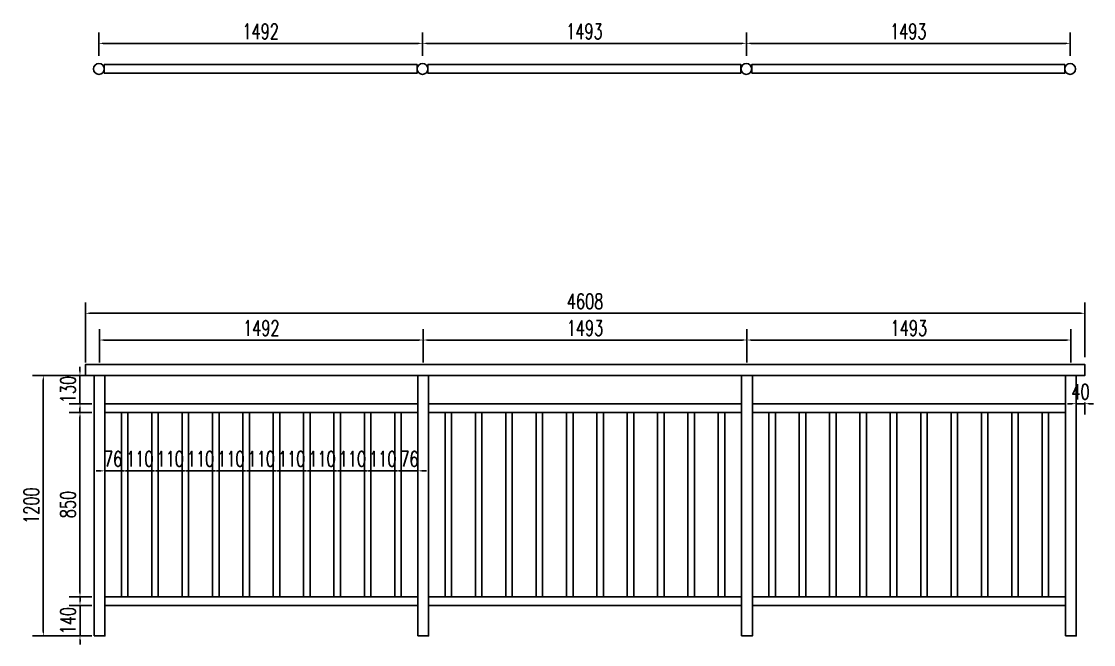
# Model space of a CAD drawing. Header units: millimetres. Extents: x -2430464 to 225692, y -180 to 1805330.
# Drawn here: x -1533916 to -1528973, y 614813 to 617684 of the extents above; entities that cross this region are included whole.
import ezdxf

# ---------------------------------------------------------------- set-up
doc = ezdxf.new("R2010")
doc.units = ezdxf.units.MM
doc.header["$LTSCALE"] = 1000
doc.layers.get('0').update_dxf_attribs({"linetype": 'CONTINUOUS'})
doc.layers.get('DEFPOINTS').update_dxf_attribs({"linetype": 'CONTINUOUS'})
for name, color, linetype in [('W-PLASTIC_RAILINGS塑木栏杆', 6, 'CONTINUOUS'), ('W-STEEL_FRAME钢架', 3, 'CONTINUOUS'), ('W-WOOD_FLOOR木地板', 30, 'CONTINUOUS'), ('景-通用-文字', 7, 'CONTINUOUS')]:
    doc.layers.add(name, color=color, linetype=linetype)
doc.styles.add('STANDARD_T3', font='simplex.shx', dxfattribs={"width": 0.7, "bigfont": 'gbcbig.shx'})
doc.dimstyles.new('W&&20', dxfattribs={"dimtxt": 70, "dimasz": 20, "dimexe": 50, "dimexo": 60, "dimgap": 20, "dimtad": 1, "dimdec": 0, "dimzin": 0, "dimdsep": 46, "dimtxsty": 'STANDARD_T3', "dimcen": 0.09, "dimclrd": 1, "dimclre": 1, "dimclrt": 7, "dimazin": 2, "dimtfac": 1, "dimtdec": 0, "dimtix": 1, "dimtmove": 2, "dimatfit": 3, "dimfxl": 0, "dimtolj": 1, "dimtzin": 0, "dimarcsym": 0})

# ---------------------------------------------------------------- blocks, each defined once
blk = doc.blocks.new('*D1328')
at = {"layer": 'DEFPOINTS', "color": 0, "transparency": 16777216}
for p in [(-1533621.1, 616052.8), (-1533815.1, 614852.8), (-1533581.1, 614852.8)]:
    blk.add_point(p, dxfattribs=at)
at = {"layer": 'W-WOOD_FLOOR木地板', "color": 1, "lineweight": -2, "transparency": 16777216}
for p, q in [((-1533681.1, 616052.8), (-1533865.1, 616052.8)), ((-1533815.1, 616032.8), (-1533815.1, 614872.8)), ((-1533641.1, 614852.8), (-1533865.1, 614852.8))]:
    blk.add_line(p, q, dxfattribs=at)
at = {"layer": 'W-WOOD_FLOOR木地板', "color": 1, "transparency": 16777216}
for points in [[(-1533818.4, 616032.8), (-1533811.7, 616032.8), (-1533815.1, 616052.8)], [(-1533818.4, 614872.8), (-1533811.7, 614872.8), (-1533815.1, 614852.8)]]:
    blk.add_solid(points, dxfattribs=at)
at = {"layer": 'W-WOOD_FLOOR木地板', "color": 7, "transparency": 16777216, "insert": (-1533870.1, 615452.8), "char_height": 70, "attachment_point": 5, "rotation": 90, "style": 'STANDARD_T3'}
blk.add_mtext('\\A1;1200', dxfattribs=at)
blk = doc.blocks.new('*D1315')
at = {"layer": 'DEFPOINTS', "color": 0, "transparency": 16777216}
for p in [(-1533531.1, 615882.8), (-1533646.1, 615032.8), (-1533531.1, 615032.8)]:
    blk.add_point(p, dxfattribs=at)
at = {"layer": 'W-WOOD_FLOOR木地板', "color": 1, "lineweight": -2, "transparency": 16777216}
for p, q in [((-1533591.1, 615882.8), (-1533696.1, 615882.8)), ((-1533646.1, 615862.8), (-1533646.1, 615052.8)), ((-1533591.1, 615032.8), (-1533696.1, 615032.8))]:
    blk.add_line(p, q, dxfattribs=at)
at = {"layer": 'W-WOOD_FLOOR木地板', "color": 1, "transparency": 16777216}
for points in [[(-1533649.4, 615862.8), (-1533642.7, 615862.8), (-1533646.1, 615882.8)], [(-1533649.4, 615052.8), (-1533642.7, 615052.8), (-1533646.1, 615032.8)]]:
    blk.add_solid(points, dxfattribs=at)
at = {"layer": 'W-WOOD_FLOOR木地板', "color": 7, "transparency": 16777216, "insert": (-1533701.1, 615457.8), "char_height": 70, "attachment_point": 5, "rotation": 90, "style": 'STANDARD_T3'}
blk.add_mtext('\\A1;850', dxfattribs=at)
blk = doc.blocks.new('*D1316')
at = {"layer": 'DEFPOINTS', "color": 0, "transparency": 16777216}
for p in [(-1533646.1, 616052.8), (-1533531.1, 616052.8), (-1533531.1, 615922.8)]:
    blk.add_point(p, dxfattribs=at)
at = {"layer": 'W-WOOD_FLOOR木地板', "color": 1, "lineweight": -2, "transparency": 16777216}
for p, q in [((-1533646.1, 616072.8), (-1533646.1, 616092.8)), ((-1533591.1, 616052.8), (-1533696.1, 616052.8)), ((-1533646.1, 615922.8), (-1533646.1, 616052.8)), ((-1533591.1, 615922.8), (-1533696.1, 615922.8)), ((-1533646.1, 615902.8), (-1533646.1, 615882.8))]:
    blk.add_line(p, q, dxfattribs=at)
at = {"layer": 'W-WOOD_FLOOR木地板', "color": 1, "transparency": 16777216}
for points in [[(-1533649.4, 616072.8), (-1533642.7, 616072.8), (-1533646.1, 616052.8)], [(-1533649.4, 615902.8), (-1533642.7, 615902.8), (-1533646.1, 615922.8)]]:
    blk.add_solid(points, dxfattribs=at)
at = {"layer": 'W-WOOD_FLOOR木地板', "color": 7, "transparency": 16777216, "insert": (-1533701.1, 615987.8), "char_height": 70, "attachment_point": 5, "rotation": 90, "style": 'STANDARD_T3'}
blk.add_mtext('\\A1;130', dxfattribs=at)
blk = doc.blocks.new('*D1329')
at = {"layer": 'DEFPOINTS', "color": 0, "transparency": 16777216}
for p in [(-1533531.1, 614992.8), (-1533646, 614852.8), (-1533531.1, 614852.8)]:
    blk.add_point(p, dxfattribs=at)
at = {"layer": 'W-WOOD_FLOOR木地板', "color": 1, "lineweight": -2, "transparency": 16777216}
for p, q in [((-1533646, 615012.8), (-1533646, 615032.8)), ((-1533591.1, 614992.8), (-1533696, 614992.8)), ((-1533646, 614992.8), (-1533646, 614852.8)), ((-1533591.1, 614852.8), (-1533696, 614852.8)), ((-1533646, 614832.8), (-1533646, 614812.8))]:
    blk.add_line(p, q, dxfattribs=at)
at = {"layer": 'W-WOOD_FLOOR木地板', "color": 1, "transparency": 16777216}
for points in [[(-1533649.3, 615012.8), (-1533642.7, 615012.8), (-1533646, 614992.8)], [(-1533649.3, 614832.8), (-1533642.7, 614832.8), (-1533646, 614852.8)]]:
    blk.add_solid(points, dxfattribs=at)
at = {"layer": 'W-WOOD_FLOOR木地板', "color": 7, "transparency": 16777216, "insert": (-1533701, 614922.8), "char_height": 70, "attachment_point": 5, "rotation": 90, "style": 'STANDARD_T3'}
blk.add_mtext('\\A1;140', dxfattribs=at)
blk = doc.blocks.new('*D1330')
at = {"layer": 'DEFPOINTS', "color": 0, "transparency": 16777216}
for p in [(-1532064.1, 616216.3), (-1533556.1, 616052.8), (-1532064.1, 616052.8)]:
    blk.add_point(p, dxfattribs=at)
at = {"layer": 'W-WOOD_FLOOR木地板', "color": 1, "lineweight": -2, "transparency": 16777216}
for p, q in [((-1533556.1, 616112.8), (-1533556.1, 616266.3)), ((-1532064.1, 616112.8), (-1532064.1, 616266.3)), ((-1533536.1, 616216.3), (-1532084.1, 616216.3))]:
    blk.add_line(p, q, dxfattribs=at)
at = {"layer": 'W-WOOD_FLOOR木地板', "color": 1, "transparency": 16777216}
for points in [[(-1533536.1, 616219.6), (-1533536.1, 616212.9), (-1533556.1, 616216.3)], [(-1532084.1, 616219.6), (-1532084.1, 616212.9), (-1532064.1, 616216.3)]]:
    blk.add_solid(points, dxfattribs=at)
at = {"layer": 'W-WOOD_FLOOR木地板', "color": 7, "transparency": 16777216, "insert": (-1532810.1, 616271.3), "char_height": 70, "attachment_point": 5, "style": 'STANDARD_T3'}
blk.add_mtext('\\A1;1492', dxfattribs=at)
blk = doc.blocks.new('*D1331')
at = {"layer": 'DEFPOINTS', "color": 0, "transparency": 16777216}
for p in [(-1530571.1, 616216.3), (-1532064.1, 616052.8), (-1530571.1, 616052.8)]:
    blk.add_point(p, dxfattribs=at)
at = {"layer": 'W-WOOD_FLOOR木地板', "color": 1, "lineweight": -2, "transparency": 16777216}
for p, q in [((-1532064.1, 616112.8), (-1532064.1, 616266.3)), ((-1530571.1, 616112.8), (-1530571.1, 616266.3)), ((-1532044.1, 616216.3), (-1530591.1, 616216.3))]:
    blk.add_line(p, q, dxfattribs=at)
at = {"layer": 'W-WOOD_FLOOR木地板', "color": 1, "transparency": 16777216}
for points in [[(-1532044.1, 616219.6), (-1532044.1, 616212.9), (-1532064.1, 616216.3)], [(-1530591.1, 616219.6), (-1530591.1, 616212.9), (-1530571.1, 616216.3)]]:
    blk.add_solid(points, dxfattribs=at)
at = {"layer": 'W-WOOD_FLOOR木地板', "color": 7, "transparency": 16777216, "insert": (-1531317.6, 616271.3), "char_height": 70, "attachment_point": 5, "style": 'STANDARD_T3'}
blk.add_mtext('\\A1;1493', dxfattribs=at)
blk = doc.blocks.new('*D1332')
at = {"layer": 'DEFPOINTS', "color": 0, "transparency": 16777216}
for p in [(-1529078.1, 616216.3), (-1530571.1, 616052.8), (-1529078.1, 616052.8)]:
    blk.add_point(p, dxfattribs=at)
at = {"layer": 'W-WOOD_FLOOR木地板', "color": 1, "lineweight": -2, "transparency": 16777216}
for p, q in [((-1530571.1, 616112.8), (-1530571.1, 616266.3)), ((-1529078.1, 616112.8), (-1529078.1, 616266.3)), ((-1530551.1, 616216.3), (-1529098.1, 616216.3))]:
    blk.add_line(p, q, dxfattribs=at)
at = {"layer": 'W-WOOD_FLOOR木地板', "color": 1, "transparency": 16777216}
for points in [[(-1530551.1, 616219.6), (-1530551.1, 616212.9), (-1530571.1, 616216.3)], [(-1529098.1, 616219.6), (-1529098.1, 616212.9), (-1529078.1, 616216.3)]]:
    blk.add_solid(points, dxfattribs=at)
at = {"layer": 'W-WOOD_FLOOR木地板', "color": 7, "transparency": 16777216, "insert": (-1529824.6, 616271.3), "char_height": 70, "attachment_point": 5, "style": 'STANDARD_T3'}
blk.add_mtext('\\A1;1493', dxfattribs=at)
blk = doc.blocks.new('*U1313')
at = {"layer": 'W-PLASTIC_RAILINGS塑木栏杆'}
blk.add_lwpolyline([(-15, -420), (15, -420), (15, 430), (-15, 430)], close=True, dxfattribs=at)
blk = doc.blocks.new('*U1314')
at = {"layer": 'W-PLASTIC_RAILINGS塑木栏杆', "color": 0, "linetype": 'ByBlock', "lineweight": -2, "transparency": 16777216}
for p in [(0, 0), (140, 0), (280, 0), (420, 0), (560, 0), (700, 0), (840, 0), (980, 0), (1120, 0), (1260, 0)]:
    blk.add_blockref('*U1313', p, dxfattribs=at)
blk = doc.blocks.new('*D1317')
at = {"layer": 'DEFPOINTS', "color": 0, "transparency": 16777216}
for p in [(-1533531.1, 615690.3), (-1533455.1, 615690.3), (-1533455.1, 615613.3)]:
    blk.add_point(p, dxfattribs=at)
at = {"layer": 'W-WOOD_FLOOR木地板', "color": 1, "lineweight": -2, "transparency": 16777216}
for p, q in [((-1533551.1, 615613.3), (-1533571.1, 615613.3)), ((-1533531.1, 615630.3), (-1533531.1, 615563.3)), ((-1533531.1, 615613.3), (-1533455.1, 615613.3)), ((-1533455.1, 615630.3), (-1533455.1, 615563.3)), ((-1533435.1, 615613.3), (-1533415.1, 615613.3))]:
    blk.add_line(p, q, dxfattribs=at)
at = {"layer": 'W-WOOD_FLOOR木地板', "color": 1, "transparency": 16777216}
for points in [[(-1533551.1, 615616.6), (-1533551.1, 615609.9), (-1533531.1, 615613.3)], [(-1533435.1, 615616.6), (-1533435.1, 615609.9), (-1533455.1, 615613.3)]]:
    blk.add_solid(points, dxfattribs=at)
at = {"layer": 'W-WOOD_FLOOR木地板', "color": 7, "transparency": 16777216, "insert": (-1533493.1, 615668.3), "char_height": 70, "attachment_point": 5, "style": 'STANDARD_T3'}
blk.add_mtext('\\A1;76', dxfattribs=at)
blk = doc.blocks.new('*D1318')
at = {"layer": 'DEFPOINTS', "color": 0, "transparency": 16777216}
for p in [(-1532585.1, 615737.2), (-1532475.1, 615737.2), (-1532475.1, 615613.3)]:
    blk.add_point(p, dxfattribs=at)
at = {"layer": '景-通用-文字', "color": 1, "lineweight": -2, "transparency": 16777216}
for p, q in [((-1532605.1, 615613.3), (-1532625.1, 615613.3)), ((-1532585.1, 615618.3), (-1532585.1, 615563.3)), ((-1532585.1, 615613.3), (-1532475.1, 615613.3)), ((-1532475.1, 615618.3), (-1532475.1, 615563.3)), ((-1532455.1, 615613.3), (-1532435.1, 615613.3))]:
    blk.add_line(p, q, dxfattribs=at)
at = {"layer": '景-通用-文字', "color": 1, "transparency": 16777216}
for points in [[(-1532605.1, 615616.6), (-1532605.1, 615609.9), (-1532585.1, 615613.3)], [(-1532455.1, 615616.6), (-1532455.1, 615609.9), (-1532475.1, 615613.3)]]:
    blk.add_solid(points, dxfattribs=at)
at = {"layer": '景-通用-文字', "color": 7, "transparency": 16777216, "insert": (-1532530.1, 615668.3), "char_height": 70, "attachment_point": 5, "style": 'STANDARD_T3'}
blk.add_mtext('\\A1;110', dxfattribs=at)
blk = doc.blocks.new('*D1319')
at = {"layer": 'DEFPOINTS', "color": 0, "transparency": 16777216}
for p in [(-1532305.1, 615737.2), (-1532195.1, 615737.2), (-1532195.1, 615613.3)]:
    blk.add_point(p, dxfattribs=at)
at = {"layer": '景-通用-文字', "color": 1, "lineweight": -2, "transparency": 16777216}
for p, q in [((-1532325.1, 615613.3), (-1532345.1, 615613.3)), ((-1532305.1, 615618.3), (-1532305.1, 615563.3)), ((-1532305.1, 615613.3), (-1532195.1, 615613.3)), ((-1532195.1, 615618.3), (-1532195.1, 615563.3)), ((-1532175.1, 615613.3), (-1532155.1, 615613.3))]:
    blk.add_line(p, q, dxfattribs=at)
at = {"layer": '景-通用-文字', "color": 1, "transparency": 16777216}
for points in [[(-1532325.1, 615616.6), (-1532325.1, 615609.9), (-1532305.1, 615613.3)], [(-1532175.1, 615616.6), (-1532175.1, 615609.9), (-1532195.1, 615613.3)]]:
    blk.add_solid(points, dxfattribs=at)
at = {"layer": '景-通用-文字', "color": 7, "transparency": 16777216, "insert": (-1532250.1, 615668.3), "char_height": 70, "attachment_point": 5, "style": 'STANDARD_T3'}
blk.add_mtext('\\A1;110', dxfattribs=at)
blk = doc.blocks.new('*D1320')
at = {"layer": 'DEFPOINTS', "color": 0, "transparency": 16777216}
for p in [(-1532165.1, 615737.2), (-1532089.1, 615737.2), (-1532089.1, 615613.3)]:
    blk.add_point(p, dxfattribs=at)
at = {"layer": '景-通用-文字', "color": 1, "lineweight": -2, "transparency": 16777216}
for p, q in [((-1532185.1, 615613.3), (-1532205.1, 615613.3)), ((-1532165.1, 615618.3), (-1532165.1, 615563.3)), ((-1532165.1, 615613.3), (-1532089.1, 615613.3)), ((-1532089.1, 615618.3), (-1532089.1, 615563.3)), ((-1532069.1, 615613.3), (-1532049.1, 615613.3))]:
    blk.add_line(p, q, dxfattribs=at)
at = {"layer": '景-通用-文字', "color": 1, "transparency": 16777216}
for points in [[(-1532185.1, 615616.6), (-1532185.1, 615609.9), (-1532165.1, 615613.3)], [(-1532069.1, 615616.6), (-1532069.1, 615609.9), (-1532089.1, 615613.3)]]:
    blk.add_solid(points, dxfattribs=at)
at = {"layer": '景-通用-文字', "color": 7, "transparency": 16777216, "insert": (-1532127.1, 615668.3), "char_height": 70, "attachment_point": 5, "style": 'STANDARD_T3'}
blk.add_mtext('\\A1;76', dxfattribs=at)
blk = doc.blocks.new('*D1321')
at = {"layer": 'DEFPOINTS', "color": 0, "transparency": 16777216}
for p in [(-1532445.1, 615737.2), (-1532335.1, 615737.2), (-1532335.1, 615613.3)]:
    blk.add_point(p, dxfattribs=at)
at = {"layer": '景-通用-文字', "color": 1, "lineweight": -2, "transparency": 16777216}
for p, q in [((-1532465.1, 615613.3), (-1532485.1, 615613.3)), ((-1532445.1, 615618.3), (-1532445.1, 615563.3)), ((-1532445.1, 615613.3), (-1532335.1, 615613.3)), ((-1532335.1, 615618.3), (-1532335.1, 615563.3)), ((-1532315.1, 615613.3), (-1532295.1, 615613.3))]:
    blk.add_line(p, q, dxfattribs=at)
at = {"layer": '景-通用-文字', "color": 1, "transparency": 16777216}
for points in [[(-1532465.1, 615616.6), (-1532465.1, 615609.9), (-1532445.1, 615613.3)], [(-1532315.1, 615616.6), (-1532315.1, 615609.9), (-1532335.1, 615613.3)]]:
    blk.add_solid(points, dxfattribs=at)
at = {"layer": '景-通用-文字', "color": 7, "transparency": 16777216, "insert": (-1532390.1, 615668.3), "char_height": 70, "attachment_point": 5, "style": 'STANDARD_T3'}
blk.add_mtext('\\A1;110', dxfattribs=at)
blk = doc.blocks.new('*D1322')
at = {"layer": 'DEFPOINTS', "color": 0, "transparency": 16777216}
for p in [(-1532725.1, 615737.2), (-1532615.1, 615737.2), (-1532615.1, 615613.3)]:
    blk.add_point(p, dxfattribs=at)
at = {"layer": '景-通用-文字', "color": 1, "lineweight": -2, "transparency": 16777216}
for p, q in [((-1532745.1, 615613.3), (-1532765.1, 615613.3)), ((-1532725.1, 615618.3), (-1532725.1, 615563.3)), ((-1532725.1, 615613.3), (-1532615.1, 615613.3)), ((-1532615.1, 615618.3), (-1532615.1, 615563.3)), ((-1532595.1, 615613.3), (-1532575.1, 615613.3))]:
    blk.add_line(p, q, dxfattribs=at)
at = {"layer": '景-通用-文字', "color": 1, "transparency": 16777216}
for points in [[(-1532745.1, 615616.6), (-1532745.1, 615609.9), (-1532725.1, 615613.3)], [(-1532595.1, 615616.6), (-1532595.1, 615609.9), (-1532615.1, 615613.3)]]:
    blk.add_solid(points, dxfattribs=at)
at = {"layer": '景-通用-文字', "color": 7, "transparency": 16777216, "insert": (-1532670.1, 615668.3), "char_height": 70, "attachment_point": 5, "style": 'STANDARD_T3'}
blk.add_mtext('\\A1;110', dxfattribs=at)
blk = doc.blocks.new('*D1323')
at = {"layer": 'DEFPOINTS', "color": 0, "transparency": 16777216}
for p in [(-1532865.1, 615737.2), (-1532755.1, 615737.2), (-1532755.1, 615613.3)]:
    blk.add_point(p, dxfattribs=at)
at = {"layer": '景-通用-文字', "color": 1, "lineweight": -2, "transparency": 16777216}
for p, q in [((-1532885.1, 615613.3), (-1532905.1, 615613.3)), ((-1532865.1, 615618.3), (-1532865.1, 615563.3)), ((-1532865.1, 615613.3), (-1532755.1, 615613.3)), ((-1532755.1, 615618.3), (-1532755.1, 615563.3)), ((-1532735.1, 615613.3), (-1532715.1, 615613.3))]:
    blk.add_line(p, q, dxfattribs=at)
at = {"layer": '景-通用-文字', "color": 1, "transparency": 16777216}
for points in [[(-1532885.1, 615616.6), (-1532885.1, 615609.9), (-1532865.1, 615613.3)], [(-1532735.1, 615616.6), (-1532735.1, 615609.9), (-1532755.1, 615613.3)]]:
    blk.add_solid(points, dxfattribs=at)
at = {"layer": '景-通用-文字', "color": 7, "transparency": 16777216, "insert": (-1532810.1, 615668.3), "char_height": 70, "attachment_point": 5, "style": 'STANDARD_T3'}
blk.add_mtext('\\A1;110', dxfattribs=at)
blk = doc.blocks.new('*D1324')
at = {"layer": 'DEFPOINTS', "color": 0, "transparency": 16777216}
for p in [(-1533005.1, 615737.2), (-1532895.1, 615737.2), (-1532895.1, 615613.3)]:
    blk.add_point(p, dxfattribs=at)
at = {"layer": '景-通用-文字', "color": 1, "lineweight": -2, "transparency": 16777216}
for p, q in [((-1533025.1, 615613.3), (-1533045.1, 615613.3)), ((-1533005.1, 615618.3), (-1533005.1, 615563.3)), ((-1533005.1, 615613.3), (-1532895.1, 615613.3)), ((-1532895.1, 615618.3), (-1532895.1, 615563.3)), ((-1532875.1, 615613.3), (-1532855.1, 615613.3))]:
    blk.add_line(p, q, dxfattribs=at)
at = {"layer": '景-通用-文字', "color": 1, "transparency": 16777216}
for points in [[(-1533025.1, 615616.6), (-1533025.1, 615609.9), (-1533005.1, 615613.3)], [(-1532875.1, 615616.6), (-1532875.1, 615609.9), (-1532895.1, 615613.3)]]:
    blk.add_solid(points, dxfattribs=at)
at = {"layer": '景-通用-文字', "color": 7, "transparency": 16777216, "insert": (-1532950.1, 615668.3), "char_height": 70, "attachment_point": 5, "style": 'STANDARD_T3'}
blk.add_mtext('\\A1;110', dxfattribs=at)
blk = doc.blocks.new('*D1325')
at = {"layer": 'DEFPOINTS', "color": 0, "transparency": 16777216}
for p in [(-1533145.1, 615737.2), (-1533035.1, 615737.2), (-1533035.1, 615613.3)]:
    blk.add_point(p, dxfattribs=at)
at = {"layer": '景-通用-文字', "color": 1, "lineweight": -2, "transparency": 16777216}
for p, q in [((-1533165.1, 615613.3), (-1533185.1, 615613.3)), ((-1533145.1, 615618.3), (-1533145.1, 615563.3)), ((-1533145.1, 615613.3), (-1533035.1, 615613.3)), ((-1533035.1, 615618.3), (-1533035.1, 615563.3)), ((-1533015.1, 615613.3), (-1532995.1, 615613.3))]:
    blk.add_line(p, q, dxfattribs=at)
at = {"layer": '景-通用-文字', "color": 1, "transparency": 16777216}
for points in [[(-1533165.1, 615616.6), (-1533165.1, 615609.9), (-1533145.1, 615613.3)], [(-1533015.1, 615616.6), (-1533015.1, 615609.9), (-1533035.1, 615613.3)]]:
    blk.add_solid(points, dxfattribs=at)
at = {"layer": '景-通用-文字', "color": 7, "transparency": 16777216, "insert": (-1533090.1, 615668.3), "char_height": 70, "attachment_point": 5, "style": 'STANDARD_T3'}
blk.add_mtext('\\A1;110', dxfattribs=at)
blk = doc.blocks.new('*D1326')
at = {"layer": 'DEFPOINTS', "color": 0, "transparency": 16777216}
for p in [(-1533285.1, 615737.2), (-1533175.1, 615737.2), (-1533175.1, 615613.3)]:
    blk.add_point(p, dxfattribs=at)
at = {"layer": '景-通用-文字', "color": 1, "lineweight": -2, "transparency": 16777216}
for p, q in [((-1533305.1, 615613.3), (-1533325.1, 615613.3)), ((-1533285.1, 615618.3), (-1533285.1, 615563.3)), ((-1533285.1, 615613.3), (-1533175.1, 615613.3)), ((-1533175.1, 615618.3), (-1533175.1, 615563.3)), ((-1533155.1, 615613.3), (-1533135.1, 615613.3))]:
    blk.add_line(p, q, dxfattribs=at)
at = {"layer": '景-通用-文字', "color": 1, "transparency": 16777216}
for points in [[(-1533305.1, 615616.6), (-1533305.1, 615609.9), (-1533285.1, 615613.3)], [(-1533155.1, 615616.6), (-1533155.1, 615609.9), (-1533175.1, 615613.3)]]:
    blk.add_solid(points, dxfattribs=at)
at = {"layer": '景-通用-文字', "color": 7, "transparency": 16777216, "insert": (-1533230.1, 615668.3), "char_height": 70, "attachment_point": 5, "style": 'STANDARD_T3'}
blk.add_mtext('\\A1;110', dxfattribs=at)
blk = doc.blocks.new('*D1327')
at = {"layer": 'DEFPOINTS', "color": 0, "transparency": 16777216}
for p in [(-1533425.1, 615737.2), (-1533315.1, 615737.2), (-1533315.1, 615613.3)]:
    blk.add_point(p, dxfattribs=at)
at = {"layer": '景-通用-文字', "color": 1, "lineweight": -2, "transparency": 16777216}
for p, q in [((-1533445.1, 615613.3), (-1533465.1, 615613.3)), ((-1533425.1, 615618.3), (-1533425.1, 615563.3)), ((-1533425.1, 615613.3), (-1533315.1, 615613.3)), ((-1533315.1, 615618.3), (-1533315.1, 615563.3)), ((-1533295.1, 615613.3), (-1533275.1, 615613.3))]:
    blk.add_line(p, q, dxfattribs=at)
at = {"layer": '景-通用-文字', "color": 1, "transparency": 16777216}
for points in [[(-1533445.1, 615616.6), (-1533445.1, 615609.9), (-1533425.1, 615613.3)], [(-1533295.1, 615616.6), (-1533295.1, 615609.9), (-1533315.1, 615613.3)]]:
    blk.add_solid(points, dxfattribs=at)
at = {"layer": '景-通用-文字', "color": 7, "transparency": 16777216, "insert": (-1533370.1, 615668.3), "char_height": 70, "attachment_point": 5, "style": 'STANDARD_T3'}
blk.add_mtext('\\A1;110', dxfattribs=at)
blk = doc.blocks.new('*U1309')
at = {"layer": 'W-PLASTIC_RAILINGS塑木栏杆'}
blk.add_lwpolyline([(-15, -420), (15, -420), (15, 430), (-15, 430)], close=True, dxfattribs=at)
blk = doc.blocks.new('*U1310')
at = {"layer": 'W-PLASTIC_RAILINGS塑木栏杆', "color": 0, "linetype": 'ByBlock', "lineweight": -2, "transparency": 16777216}
for p in [(0, 0), (140, 0), (280, 0), (420, 0), (560, 0), (700, 0), (840, 0), (980, 0), (1120, 0), (1260, 0)]:
    blk.add_blockref('*U1309', p, dxfattribs=at)
blk = doc.blocks.new('*U1311')
at = {"layer": 'W-PLASTIC_RAILINGS塑木栏杆'}
blk.add_lwpolyline([(-15, -420), (15, -420), (15, 430), (-15, 430)], close=True, dxfattribs=at)
blk = doc.blocks.new('*U1312')
at = {"layer": 'W-PLASTIC_RAILINGS塑木栏杆', "color": 0, "linetype": 'ByBlock', "lineweight": -2, "transparency": 16777216}
for p in [(0, 0), (140, 0), (280, 0), (420, 0), (560, 0), (700, 0), (840, 0), (980, 0), (1120, 0), (1260, 0)]:
    blk.add_blockref('*U1311', p, dxfattribs=at)
blk = doc.blocks.new('*D2118')
at = {"color": 1, "lineweight": -2, "transparency": 16777216}
for p, q in [((-1529073.1, 615922.8), (-1529093.1, 615922.8)), ((-1529053.1, 615927.8), (-1529053.1, 615872.8)), ((-1529053.1, 615922.8), (-1529013.1, 615922.8)), ((-1529013.1, 615927.8), (-1529013.1, 615872.8)), ((-1528993.1, 615922.8), (-1528973.1, 615922.8))]:
    blk.add_line(p, q, dxfattribs=at)
at = {"color": 1, "transparency": 16777216}
for points in [[(-1529073.1, 615926.1), (-1529073.1, 615919.4), (-1529053.1, 615922.8)], [(-1528993.1, 615926.1), (-1528993.1, 615919.4), (-1529013.1, 615922.8)]]:
    blk.add_solid(points, dxfattribs=at)
at = {"layer": 'DEFPOINTS', "color": 0, "transparency": 16777216}
for p in [(-1529053.1, 616052.8), (-1529013.1, 616052.8), (-1529013.1, 615922.8)]:
    blk.add_point(p, dxfattribs=at)
at = {"color": 7, "transparency": 16777216, "insert": (-1529033.1, 615977.8), "char_height": 70, "attachment_point": 5, "style": 'STANDARD_T3'}
blk.add_mtext('\\A1;40', dxfattribs=at)
blk = doc.blocks.new('*D2119')
at = {"layer": 'DEFPOINTS', "color": 0, "transparency": 16777216}
for p in [(-1529013.1, 616339.5), (-1533621.1, 616052.8), (-1529013.1, 616077.8)]:
    blk.add_point(p, dxfattribs=at)
at = {"layer": 'W-WOOD_FLOOR木地板', "color": 1, "lineweight": -2, "transparency": 16777216}
for p, q in [((-1533621.1, 616112.8), (-1533621.1, 616389.5)), ((-1529013.1, 616137.8), (-1529013.1, 616389.5)), ((-1533601.1, 616339.5), (-1529033.1, 616339.5))]:
    blk.add_line(p, q, dxfattribs=at)
at = {"layer": 'W-WOOD_FLOOR木地板', "color": 1, "transparency": 16777216}
for points in [[(-1533601.1, 616342.9), (-1533601.1, 616336.2), (-1533621.1, 616339.5)], [(-1529033.1, 616342.9), (-1529033.1, 616336.2), (-1529013.1, 616339.5)]]:
    blk.add_solid(points, dxfattribs=at)
at = {"layer": 'W-WOOD_FLOOR木地板', "color": 7, "transparency": 16777216, "insert": (-1531317.1, 616394.5), "char_height": 70, "attachment_point": 5, "style": 'STANDARD_T3'}
blk.add_mtext('\\A1;4608', dxfattribs=at)
blk = doc.blocks.new('*D2236')
at = {"layer": 'DEFPOINTS', "color": 0, "transparency": 16777216}
for p in [(-1532066.9, 617583.5), (-1533558.9, 617465.6), (-1532066.9, 617465.6)]:
    blk.add_point(p, dxfattribs=at)
at = {"layer": 'W-STEEL_FRAME钢架', "color": 1, "lineweight": -2, "transparency": 16777216}
for p, q in [((-1533558.9, 617525.6), (-1533558.9, 617633.5)), ((-1532066.9, 617525.6), (-1532066.9, 617633.5)), ((-1533538.9, 617583.5), (-1532086.9, 617583.5))]:
    blk.add_line(p, q, dxfattribs=at)
at = {"layer": 'W-STEEL_FRAME钢架', "color": 1, "transparency": 16777216}
for points in [[(-1533538.9, 617586.9), (-1533538.9, 617580.2), (-1533558.9, 617583.5)], [(-1532086.9, 617586.9), (-1532086.9, 617580.2), (-1532066.9, 617583.5)]]:
    blk.add_solid(points, dxfattribs=at)
at = {"layer": 'W-STEEL_FRAME钢架', "color": 7, "transparency": 16777216, "insert": (-1532812.9, 617638.5), "char_height": 70, "attachment_point": 5, "style": 'STANDARD_T3'}
blk.add_mtext('\\A1;1492', dxfattribs=at)
blk = doc.blocks.new('*D2237')
at = {"layer": 'DEFPOINTS', "color": 0, "transparency": 16777216}
for p in [(-1530573.9, 617583.5), (-1532066.9, 617465.6), (-1530573.9, 617465.6)]:
    blk.add_point(p, dxfattribs=at)
at = {"layer": 'W-STEEL_FRAME钢架', "color": 1, "lineweight": -2, "transparency": 16777216}
for p, q in [((-1532066.9, 617525.6), (-1532066.9, 617633.5)), ((-1530573.9, 617525.6), (-1530573.9, 617633.5)), ((-1532046.9, 617583.5), (-1530593.9, 617583.5))]:
    blk.add_line(p, q, dxfattribs=at)
at = {"layer": 'W-STEEL_FRAME钢架', "color": 1, "transparency": 16777216}
for points in [[(-1532046.9, 617586.9), (-1532046.9, 617580.2), (-1532066.9, 617583.5)], [(-1530593.9, 617586.9), (-1530593.9, 617580.2), (-1530573.9, 617583.5)]]:
    blk.add_solid(points, dxfattribs=at)
at = {"layer": 'W-STEEL_FRAME钢架', "color": 7, "transparency": 16777216, "insert": (-1531320.4, 617638.5), "char_height": 70, "attachment_point": 5, "style": 'STANDARD_T3'}
blk.add_mtext('\\A1;1493', dxfattribs=at)
blk = doc.blocks.new('*D2238')
at = {"layer": 'DEFPOINTS', "color": 0, "transparency": 16777216}
for p in [(-1529080.9, 617583.5), (-1530573.9, 617465.6), (-1529080.9, 617465.6)]:
    blk.add_point(p, dxfattribs=at)
at = {"layer": 'W-STEEL_FRAME钢架', "color": 1, "lineweight": -2, "transparency": 16777216}
for p, q in [((-1530573.9, 617525.6), (-1530573.9, 617633.5)), ((-1529080.9, 617525.6), (-1529080.9, 617633.5)), ((-1530553.9, 617583.5), (-1529100.9, 617583.5))]:
    blk.add_line(p, q, dxfattribs=at)
at = {"layer": 'W-STEEL_FRAME钢架', "color": 1, "transparency": 16777216}
for points in [[(-1530553.9, 617586.9), (-1530553.9, 617580.2), (-1530573.9, 617583.5)], [(-1529100.9, 617586.9), (-1529100.9, 617580.2), (-1529080.9, 617583.5)]]:
    blk.add_solid(points, dxfattribs=at)
at = {"layer": 'W-STEEL_FRAME钢架', "color": 7, "transparency": 16777216, "insert": (-1529827.4, 617638.5), "char_height": 70, "attachment_point": 5, "style": 'STANDARD_T3'}
blk.add_mtext('\\A1;1493', dxfattribs=at)

msp = doc.modelspace()

# ---------------------------------------------------------------- linework, layer by layer
at = {"layer": 'W-PLASTIC_RAILINGS塑木栏杆'}
for points in [[(-1533533.92, 617445.6), (-1532091.92, 617445.6), (-1532091.92, 617485.6), (-1533533.92, 617485.6)], [(-1530598.92, 617445.6), (-1532041.92, 617445.6), (-1532041.92, 617485.6), (-1530598.92, 617485.6)], [(-1530548.92, 617445.6), (-1529105.92, 617445.6), (-1529105.92, 617485.6), (-1530548.92, 617485.6)], [(-1533621.06, 616052.76), (-1529013.06, 616052.76), (-1529013.06, 616102.76), (-1533621.06, 616102.76)], [(-1533581.06, 614852.76), (-1533531.06, 614852.76), (-1533531.06, 616052.76), (-1533581.06, 616052.76)], [(-1532089.06, 614852.76), (-1532039.06, 614852.76), (-1532039.06, 616052.76), (-1532089.06, 616052.76)], [(-1530596.06, 614852.76), (-1530546.06, 614852.76), (-1530546.06, 616052.76), (-1530596.06, 616052.76)], [(-1529103.06, 614852.76), (-1529053.06, 614852.76), (-1529053.06, 616052.76), (-1529103.06, 616052.76)], [(-1533531.06, 615882.76), (-1532089.06, 615882.76), (-1532089.06, 615922.76), (-1533531.06, 615922.76)], [(-1530596.06, 615882.76), (-1532039.06, 615882.76), (-1532039.06, 615922.76), (-1530596.06, 615922.76)], [(-1529103.06, 615882.76), (-1530546.06, 615882.76), (-1530546.06, 615922.76), (-1529103.06, 615922.76)], [(-1533531.06, 615032.76), (-1532089.06, 615032.76), (-1532089.06, 614992.76), (-1533531.06, 614992.76)], [(-1530596.06, 615032.76), (-1532039.06, 615032.76), (-1532039.06, 614992.76), (-1530596.06, 614992.76)], [(-1529103.06, 615032.76), (-1530546.06, 615032.76), (-1530546.06, 614992.76), (-1529103.06, 614992.76)]]:
    msp.add_lwpolyline(points, close=True, dxfattribs=at)
for centre in [(-1533558.92, 617465.6), (-1532066.92, 617465.6), (-1530573.92, 617465.6), (-1529080.92, 617465.6)]:
    msp.add_circle(centre, 25, dxfattribs=at)

# ---------------------------------------------------------------- block references
for name, p in [('*U1314', (-1533440.06, 615452.76)), ('*U1310', (-1531948.06, 615452.76)), ('*U1312', (-1530455.06, 615452.76))]:
    msp.add_blockref(name, p, dxfattribs=at)

# ---------------------------------------------------------------- dimensions: what is measured, and where the dimension line sits
at = {"color": 1}
dim = msp.add_linear_dim(base=(-1529013.06, 615922.76), p1=(-1529053.06, 616052.76), p2=(-1529013.06, 616052.76), dimstyle='W&&20', override={"dimfxl": 5, "dimfxlon": 1, "dimarcsym": 2}, dxfattribs=at)
dim.commit()
dim.dimension.update_dxf_attribs({"geometry": '*D2118', "text_midpoint": (-1529033.06, 615977.76)})
at = {"layer": 'W-STEEL_FRAME钢架'}
for base, p1, p2, picture, middle in [((-1532066.92, 617583.53), (-1533558.92, 617465.6), (-1532066.92, 617465.6), '*D2236', (-1532812.92, 617638.53)), ((-1530573.92, 617583.53), (-1532066.92, 617465.6), (-1530573.92, 617465.6), '*D2237', (-1531320.42, 617638.53)), ((-1529080.92, 617583.53), (-1530573.92, 617465.6), (-1529080.92, 617465.6), '*D2238', (-1529827.42, 617638.53))]:
    dim = msp.add_linear_dim(base=base, p1=p1, p2=p2, dimstyle='W&&20', dxfattribs=at)
    dim.commit()
    dim.dimension.update_dxf_attribs({"geometry": picture, "text_midpoint": middle})
at = {"layer": 'W-WOOD_FLOOR木地板'}
for base, p1, p2, picture, middle in [((-1529013.06, 616339.52), (-1533621.06, 616052.76), (-1529013.06, 616077.76), '*D2119', (-1531317.06, 616394.52)), ((-1532064.06, 616216.26), (-1533556.06, 616052.76), (-1532064.06, 616052.76), '*D1330', (-1532810.06, 616271.26)), ((-1530571.06, 616216.26), (-1532064.06, 616052.76), (-1530571.06, 616052.76), '*D1331', (-1531317.56, 616271.26)), ((-1529078.06, 616216.26), (-1530571.06, 616052.76), (-1529078.06, 616052.76), '*D1332', (-1529824.56, 616271.26)), ((-1533455.06, 615613.26), (-1533531.06, 615690.26), (-1533455.06, 615690.26), '*D1317', (-1533493.06, 615668.26))]:
    dim = msp.add_linear_dim(base=base, p1=p1, p2=p2, dimstyle='W&&20', dxfattribs=at)
    dim.commit()
    dim.dimension.update_dxf_attribs({"geometry": picture, "text_midpoint": middle})
for base, p1, p2, picture, middle in [((-1533646.06, 616052.76), (-1533531.06, 615922.76), (-1533531.06, 616052.76), '*D1316', (-1533701.06, 615987.76)), ((-1533815.06, 614852.76), (-1533621.06, 616052.76), (-1533581.06, 614852.76), '*D1328', (-1533870.06, 615452.76)), ((-1533646.06, 615032.76), (-1533531.06, 615882.76), (-1533531.06, 615032.76), '*D1315', (-1533701.06, 615457.76)), ((-1533645.99, 614852.76), (-1533531.06, 614992.76), (-1533531.06, 614852.76), '*D1329', (-1533700.99, 614922.76))]:
    dim = msp.add_linear_dim(base=base, p1=p1, p2=p2, angle=90, dimstyle='W&&20', dxfattribs=at)
    dim.commit()
    dim.dimension.update_dxf_attribs({"geometry": picture, "text_midpoint": middle})
at = {"layer": '景-通用-文字', "color": 3}
for base, p1, p2, picture, middle in [((-1533315.06, 615613.26), (-1533425.06, 615737.17), (-1533315.06, 615737.17), '*D1327', (-1533370.06, 615668.26)), ((-1533175.06, 615613.26), (-1533285.06, 615737.17), (-1533175.06, 615737.17), '*D1326', (-1533230.06, 615668.26)), ((-1533035.06, 615613.26), (-1533145.06, 615737.17), (-1533035.06, 615737.17), '*D1325', (-1533090.06, 615668.26)), ((-1532895.06, 615613.26), (-1533005.06, 615737.17), (-1532895.06, 615737.17), '*D1324', (-1532950.06, 615668.26)), ((-1532755.06, 615613.26), (-1532865.06, 615737.17), (-1532755.06, 615737.17), '*D1323', (-1532810.06, 615668.26)), ((-1532615.06, 615613.26), (-1532725.06, 615737.17), (-1532615.06, 615737.17), '*D1322', (-1532670.06, 615668.26)), ((-1532475.06, 615613.26), (-1532585.06, 615737.17), (-1532475.06, 615737.17), '*D1318', (-1532530.06, 615668.26)), ((-1532335.06, 615613.26), (-1532445.06, 615737.17), (-1532335.06, 615737.17), '*D1321', (-1532390.06, 615668.26)), ((-1532195.06, 615613.26), (-1532305.06, 615737.17), (-1532195.06, 615737.17), '*D1319', (-1532250.06, 615668.26)), ((-1532089.06, 615613.26), (-1532165.06, 615737.17), (-1532089.06, 615737.17), '*D1320', (-1532127.06, 615668.26))]:
    dim = msp.add_linear_dim(base=base, p1=p1, p2=p2, dimstyle='W&&20', override={"dimfxl": 5, "dimfxlon": 1, "dimarcsym": 2}, dxfattribs=at)
    dim.commit()
    dim.dimension.update_dxf_attribs({"geometry": picture, "text_midpoint": middle})

doc.saveas('drawing.dxf')
